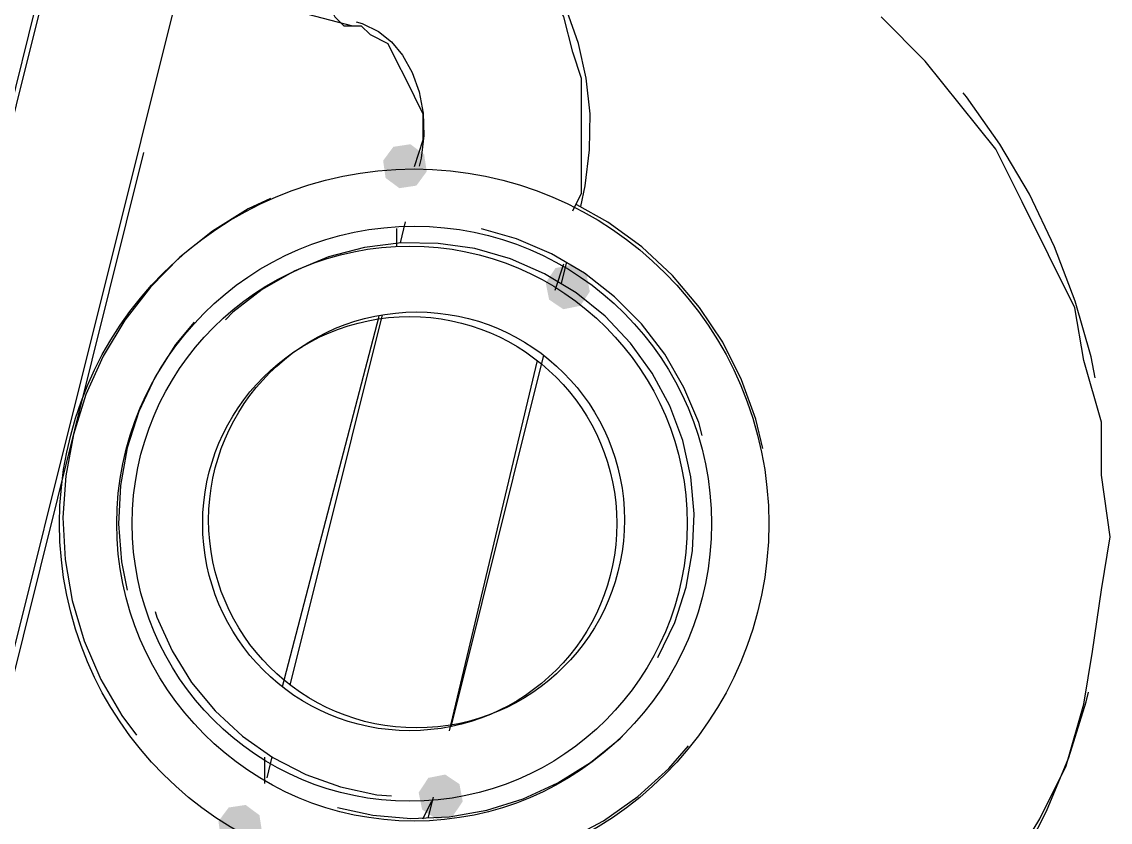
# Model space of a CAD drawing. Extents: x 3 to 592, y 5 to 207.
# Drawn here: x 99.923 to 104.281, y 68.849 to 72.053 of the extents above; entities that cross this region are included whole.
import ezdxf

# ---------------------------------------------------------------- set-up
doc = ezdxf.new("R2010")
doc.units = 0
doc.layers.get('0').update_dxf_attribs({"linetype": 'CONTINUOUS'})

msp = doc.modelspace()

# ---------------------------------------------------------------- hatches: boundary and pattern name
h = msp.add_hatch(color=7)
h.dxf.hatch_style = 2
h.paths.add_polyline_path([(101.369923, 71.497418), (101.410968, 71.552645), (101.479014, 71.562872), (101.534241, 71.521827), (101.544468, 71.453782), (101.50307, 71.397144), (101.435025, 71.386916), (101.379798, 71.427962)])
h = msp.add_hatch(color=7)
h.dxf.hatch_style = 2
h.paths.add_polyline_path([(101.369923, 71.497418), (101.410968, 71.552645), (101.479014, 71.562872), (101.534241, 71.521827), (101.544468, 71.453782), (101.50307, 71.397144), (101.435025, 71.386916), (101.379798, 71.427962)])
h = msp.add_hatch(color=7)
h.dxf.hatch_style = 2
h.paths.add_polyline_path([(101.369923, 71.497418), (101.410968, 71.552645), (101.479014, 71.562872), (101.534241, 71.521827), (101.544468, 71.453782), (101.50307, 71.397144), (101.435025, 71.386916), (101.379798, 71.427962)])
h = msp.add_hatch(color=7)
h.dxf.hatch_style = 2
h.paths.add_polyline_path([(101.369923, 71.497418), (101.410968, 71.552645), (101.479014, 71.562872), (101.534241, 71.521827), (101.544468, 71.453782), (101.50307, 71.397144), (101.435025, 71.386916), (101.379798, 71.427962)])
h = msp.add_hatch(color=7)
h.dxf.hatch_style = 2
h.paths.add_polyline_path([(101.369923, 71.497418), (101.410968, 71.552645), (101.479014, 71.562872), (101.534241, 71.521827), (101.544468, 71.453782), (101.50307, 71.397144), (101.435025, 71.386916), (101.379798, 71.427962)])
h = msp.add_hatch(color=7)
h.dxf.hatch_style = 2
h.paths.add_polyline_path([(101.369923, 71.497418), (101.410968, 71.552645), (101.479014, 71.562872), (101.534241, 71.521827), (101.544468, 71.453782), (101.50307, 71.397144), (101.435025, 71.386916), (101.379798, 71.427962)])
h = msp.add_hatch(color=7)
h.dxf.hatch_style = 2
h.paths.add_polyline_path([(101.369923, 71.497418), (101.410968, 71.552645), (101.479014, 71.562872), (101.534241, 71.521827), (101.544468, 71.453782), (101.50307, 71.397144), (101.435025, 71.386916), (101.379798, 71.427962)])
h = msp.add_hatch(color=7)
h.dxf.hatch_style = 2
h.paths.add_polyline_path([(101.369923, 71.497418), (101.410968, 71.552645), (101.479014, 71.562872), (101.534241, 71.521827), (101.544468, 71.453782), (101.50307, 71.397144), (101.435025, 71.386916), (101.379798, 71.427962)])
h = msp.add_hatch(color=7)
h.dxf.hatch_style = 2
h.paths.add_polyline_path([(102.197446, 70.972888), (102.159074, 70.915771), (102.091592, 70.902319), (102.034476, 70.940691), (102.021023, 71.008173), (102.059748, 71.067054), (102.12723, 71.080506), (102.184347, 71.042134)])
h = msp.add_hatch(color=7)
h.dxf.hatch_style = 2
h.paths.add_polyline_path([(102.197446, 70.972888), (102.159074, 70.915771), (102.091592, 70.902319), (102.034476, 70.940691), (102.021023, 71.008173), (102.059748, 71.067054), (102.12723, 71.080506), (102.184347, 71.042134)])
h = msp.add_hatch(color=7)
h.dxf.hatch_style = 2
h.paths.add_polyline_path([(102.197446, 70.972888), (102.159074, 70.915771), (102.091592, 70.902319), (102.034476, 70.940691), (102.021023, 71.008173), (102.059748, 71.067054), (102.12723, 71.080506), (102.184347, 71.042134)])
h = msp.add_hatch(color=7)
h.dxf.hatch_style = 2
h.paths.add_polyline_path([(102.197446, 70.972888), (102.159074, 70.915771), (102.091592, 70.902319), (102.034476, 70.940691), (102.021023, 71.008173), (102.059748, 71.067054), (102.12723, 71.080506), (102.184347, 71.042134)])
h = msp.add_hatch(color=7)
h.dxf.hatch_style = 2
h.paths.add_polyline_path([(102.197446, 70.972888), (102.159074, 70.915771), (102.091592, 70.902319), (102.034476, 70.940691), (102.021023, 71.008173), (102.059748, 71.067054), (102.12723, 71.080506), (102.184347, 71.042134)])
h = msp.add_hatch(color=7)
h.dxf.hatch_style = 2
h.paths.add_polyline_path([(102.197446, 70.972888), (102.159074, 70.915771), (102.091592, 70.902319), (102.034476, 70.940691), (102.021023, 71.008173), (102.059748, 71.067054), (102.12723, 71.080506), (102.184347, 71.042134)])
h = msp.add_hatch(color=7)
h.dxf.hatch_style = 2
h.paths.add_polyline_path([(102.197446, 70.972888), (102.159074, 70.915771), (102.091592, 70.902319), (102.034476, 70.940691), (102.021023, 71.008173), (102.059748, 71.067054), (102.12723, 71.080506), (102.184347, 71.042134)])
h = msp.add_hatch(color=7)
h.dxf.hatch_style = 2
h.paths.add_polyline_path([(102.197446, 70.972888), (102.159074, 70.915771), (102.091592, 70.902319), (102.034476, 70.940691), (102.021023, 71.008173), (102.059748, 71.067054), (102.12723, 71.080506), (102.184347, 71.042134)])
h = msp.add_hatch(color=7)
h.dxf.hatch_style = 2
h.paths.add_polyline_path([(101.688599, 68.932139), (101.650227, 68.875023), (101.582746, 68.86157), (101.525629, 68.899942), (101.512177, 68.967424), (101.550901, 69.026305), (101.618383, 69.039757), (101.6755, 69.001385)])
h = msp.add_hatch(color=7)
h.dxf.hatch_style = 2
h.paths.add_polyline_path([(101.688599, 68.932139), (101.650227, 68.875023), (101.582746, 68.86157), (101.525629, 68.899942), (101.512177, 68.967424), (101.550901, 69.026305), (101.618383, 69.039757), (101.6755, 69.001385)])
h = msp.add_hatch(color=7)
h.dxf.hatch_style = 2
h.paths.add_polyline_path([(101.688599, 68.932139), (101.650227, 68.875023), (101.582746, 68.86157), (101.525629, 68.899942), (101.512177, 68.967424), (101.550901, 69.026305), (101.618383, 69.039757), (101.6755, 69.001385)])
h = msp.add_hatch(color=7)
h.dxf.hatch_style = 2
h.paths.add_polyline_path([(101.688599, 68.932139), (101.650227, 68.875023), (101.582746, 68.86157), (101.525629, 68.899942), (101.512177, 68.967424), (101.550901, 69.026305), (101.618383, 69.039757), (101.6755, 69.001385)])
h = msp.add_hatch(color=7)
h.dxf.hatch_style = 2
h.paths.add_polyline_path([(101.688599, 68.932139), (101.650227, 68.875023), (101.582746, 68.86157), (101.525629, 68.899942), (101.512177, 68.967424), (101.550901, 69.026305), (101.618383, 69.039757), (101.6755, 69.001385)])
h = msp.add_hatch(color=7)
h.dxf.hatch_style = 2
h.paths.add_polyline_path([(101.688599, 68.932139), (101.650227, 68.875023), (101.582746, 68.86157), (101.525629, 68.899942), (101.512177, 68.967424), (101.550901, 69.026305), (101.618383, 69.039757), (101.6755, 69.001385)])
h = msp.add_hatch(color=7)
h.dxf.hatch_style = 2
h.paths.add_polyline_path([(101.688599, 68.932139), (101.650227, 68.875023), (101.582746, 68.86157), (101.525629, 68.899942), (101.512177, 68.967424), (101.550901, 69.026305), (101.618383, 69.039757), (101.6755, 69.001385)])
h = msp.add_hatch(color=7)
h.dxf.hatch_style = 2
h.paths.add_polyline_path([(101.688599, 68.932139), (101.650227, 68.875023), (101.582746, 68.86157), (101.525629, 68.899942), (101.512177, 68.967424), (101.550901, 69.026305), (101.618383, 69.039757), (101.6755, 69.001385)])
h = msp.add_hatch(color=7)
h.dxf.hatch_style = 2
h.paths.add_polyline_path([(100.710476, 68.852431), (100.751521, 68.907659), (100.819566, 68.917886), (100.874793, 68.87684), (100.88502, 68.808795), (100.843622, 68.752157), (100.775577, 68.74193), (100.72035, 68.782975)])
h = msp.add_hatch(color=7)
h.dxf.hatch_style = 2
h.paths.add_polyline_path([(100.710476, 68.852431), (100.751521, 68.907659), (100.819566, 68.917886), (100.874793, 68.87684), (100.88502, 68.808795), (100.843622, 68.752157), (100.775577, 68.74193), (100.72035, 68.782975)])
h = msp.add_hatch(color=7)
h.dxf.hatch_style = 2
h.paths.add_polyline_path([(100.710476, 68.852431), (100.751521, 68.907659), (100.819566, 68.917886), (100.874793, 68.87684), (100.88502, 68.808795), (100.843622, 68.752157), (100.775577, 68.74193), (100.72035, 68.782975)])
h = msp.add_hatch(color=7)
h.dxf.hatch_style = 2
h.paths.add_polyline_path([(100.710476, 68.852431), (100.751521, 68.907659), (100.819566, 68.917886), (100.874793, 68.87684), (100.88502, 68.808795), (100.843622, 68.752157), (100.775577, 68.74193), (100.72035, 68.782975)])
h = msp.add_hatch(color=7)
h.dxf.hatch_style = 2
h.paths.add_polyline_path([(100.710476, 68.852431), (100.751521, 68.907659), (100.819566, 68.917886), (100.874793, 68.87684), (100.88502, 68.808795), (100.843622, 68.752157), (100.775577, 68.74193), (100.72035, 68.782975)])
h = msp.add_hatch(color=7)
h.dxf.hatch_style = 2
h.paths.add_polyline_path([(100.710476, 68.852431), (100.751521, 68.907659), (100.819566, 68.917886), (100.874793, 68.87684), (100.88502, 68.808795), (100.843622, 68.752157), (100.775577, 68.74193), (100.72035, 68.782975)])
h = msp.add_hatch(color=7)
h.dxf.hatch_style = 2
h.paths.add_polyline_path([(100.710476, 68.852431), (100.751521, 68.907659), (100.819566, 68.917886), (100.874793, 68.87684), (100.88502, 68.808795), (100.843622, 68.752157), (100.775577, 68.74193), (100.72035, 68.782975)])
h = msp.add_hatch(color=7)
h.dxf.hatch_style = 2
h.paths.add_polyline_path([(100.710476, 68.852431), (100.751521, 68.907659), (100.819566, 68.917886), (100.874793, 68.87684), (100.88502, 68.808795), (100.843622, 68.752157), (100.775577, 68.74193), (100.72035, 68.782975)])

# ---------------------------------------------------------------- linework, layer by layer
at = {"color": 7}
for points in [[(99.218327, 68.983401), (100.679532, 74.844451)], [(99.218327, 68.983401), (100.679532, 74.844451)], [(99.218327, 68.983401), (100.679532, 74.844451)], [(99.218327, 68.983401), (100.679532, 74.844451)], [(99.218327, 68.983401), (100.679532, 74.844451)], [(99.218327, 68.983401), (100.679532, 74.844451)], [(99.218327, 68.983401), (100.679532, 74.844451)], [(99.218327, 68.983401), (100.679532, 74.844451)], [(99.201111, 68.968056), (100.6475, 74.824167)], [(99.624444, 68.474167), (101.176667, 74.683056)], [(102.161164, 71.313675), (102.179155, 71.396931), (102.196794, 71.540511), (102.198205, 71.684444), (102.183389, 71.826967), (102.152344, 71.965961), (102.105425, 72.098958), (102.043336, 72.223489), (101.967136, 72.337789), (101.877883, 72.440094), (101.777341, 72.528642), (101.667628, 72.601667), (101.5498, 72.658817), (101.423153, 72.700092)], [(102.161164, 71.313675), (102.179155, 71.396931), (102.196794, 71.540511), (102.198205, 71.684444), (102.183389, 71.826967), (102.152344, 71.965961), (102.105425, 72.098958), (102.043336, 72.223489), (101.967136, 72.337789), (101.877883, 72.440094), (101.777341, 72.528642), (101.667628, 72.601667), (101.5498, 72.658817), (101.423153, 72.700092)], [(102.161164, 71.313675), (102.179155, 71.396931), (102.196794, 71.540511), (102.198205, 71.684444), (102.183389, 71.826967), (102.152344, 71.965961), (102.105425, 72.098958), (102.043336, 72.223489), (101.967136, 72.337789), (101.877883, 72.440094), (101.777341, 72.528642), (101.667628, 72.601667), (101.5498, 72.658817), (101.423153, 72.700092)], [(102.161164, 71.313675), (102.179155, 71.396931), (102.196794, 71.540511), (102.198205, 71.684444), (102.183389, 71.826967), (102.152344, 71.965961), (102.105425, 72.098958), (102.043336, 72.223489), (101.967136, 72.337789), (101.877883, 72.440094), (101.777341, 72.528642), (101.667628, 72.601667), (101.5498, 72.658817), (101.423153, 72.700092)], [(102.161164, 71.313675), (102.179155, 71.396931), (102.196794, 71.540511), (102.198205, 71.684444), (102.183389, 71.826967), (102.152344, 71.965961), (102.105425, 72.098958), (102.043336, 72.223489), (101.967136, 72.337789), (101.877883, 72.440094), (101.777341, 72.528642), (101.667628, 72.601667), (101.5498, 72.658817), (101.423153, 72.700092)], [(102.161164, 71.313675), (102.179155, 71.396931), (102.196794, 71.540511), (102.198205, 71.684444), (102.183389, 71.826967), (102.152344, 71.965961), (102.105425, 72.098958), (102.043336, 72.223489), (101.967136, 72.337789), (101.877883, 72.440094), (101.777341, 72.528642), (101.667628, 72.601667), (101.5498, 72.658817), (101.423153, 72.700092)], [(102.161164, 71.313675), (102.179155, 71.396931), (102.196794, 71.540511), (102.198205, 71.684444), (102.183389, 71.826967), (102.152344, 71.965961), (102.105425, 72.098958), (102.043336, 72.223489), (101.967136, 72.337789), (101.877883, 72.440094), (101.777341, 72.528642), (101.667628, 72.601667), (101.5498, 72.658817), (101.423153, 72.700092)], [(102.161164, 71.313675), (102.179155, 71.396931), (102.196794, 71.540511), (102.198205, 71.684444), (102.183389, 71.826967), (102.152344, 71.965961), (102.105425, 72.098958), (102.043336, 72.223489), (101.967136, 72.337789), (101.877883, 72.440094), (101.777341, 72.528642), (101.667628, 72.601667), (101.5498, 72.658817), (101.423153, 72.700092)], [(101.388333, 72.672222), (101.317778, 72.672222), (101.2825, 72.636944), (101.247222, 72.566389), (101.211944, 72.531111), (101.176667, 72.425278), (101.141389, 72.354722), (101.141389, 72.284167), (101.141389, 72.213611), (101.141389, 72.143056), (101.176667, 72.0725), (101.211944, 72.037222), (101.247222, 72.037222)], [(102.129167, 71.296389), (102.164444, 71.366944), (102.164444, 71.508056), (102.164444, 71.684444), (102.164444, 71.825556), (102.129167, 71.931389), (102.093889, 72.0725), (102.023333, 72.213611), (101.952778, 72.319444), (101.846944, 72.425278), (101.776389, 72.495833), (101.635278, 72.601667), (101.529444, 72.636944), (101.388333, 72.672222)], [(100.576944, 72.213611), (101.247222, 72.037222)], [(101.262039, 72.053132), (101.286381, 72.046077), (101.351292, 72.013974), (101.402797, 71.972346), (101.446894, 71.919782), (101.486406, 71.850638), (101.514275, 71.772321), (101.529797, 71.686949), (101.532267, 71.598049), (101.521683, 71.507738), (101.514275, 71.47493)], [(101.262039, 72.053132), (101.286381, 72.046077), (101.351292, 72.013974), (101.402797, 71.972346), (101.446894, 71.919782), (101.486406, 71.850638), (101.514275, 71.772321), (101.529797, 71.686949), (101.532267, 71.598049), (101.521683, 71.507738), (101.514275, 71.47493)], [(101.262039, 72.053132), (101.286381, 72.046077), (101.351292, 72.013974), (101.402797, 71.972346), (101.446894, 71.919782), (101.486406, 71.850638), (101.514275, 71.772321), (101.529797, 71.686949), (101.532267, 71.598049), (101.521683, 71.507738), (101.514275, 71.47493)], [(101.262039, 72.053132), (101.286381, 72.046077), (101.351292, 72.013974), (101.402797, 71.972346), (101.446894, 71.919782), (101.486406, 71.850638), (101.514275, 71.772321), (101.529797, 71.686949), (101.532267, 71.598049), (101.521683, 71.507738), (101.514275, 71.47493)], [(101.262039, 72.053132), (101.286381, 72.046077), (101.351292, 72.013974), (101.402797, 71.972346), (101.446894, 71.919782), (101.486406, 71.850638), (101.514275, 71.772321), (101.529797, 71.686949), (101.532267, 71.598049), (101.521683, 71.507738), (101.514275, 71.47493)], [(101.262039, 72.053132), (101.286381, 72.046077), (101.351292, 72.013974), (101.402797, 71.972346), (101.446894, 71.919782), (101.486406, 71.850638), (101.514275, 71.772321), (101.529797, 71.686949), (101.532267, 71.598049), (101.521683, 71.507738), (101.514275, 71.47493)], [(101.262039, 72.053132), (101.286381, 72.046077), (101.351292, 72.013974), (101.402797, 71.972346), (101.446894, 71.919782), (101.486406, 71.850638), (101.514275, 71.772321), (101.529797, 71.686949), (101.532267, 71.598049), (101.521683, 71.507738), (101.514275, 71.47493)], [(101.262039, 72.053132), (101.286381, 72.046077), (101.351292, 72.013974), (101.402797, 71.972346), (101.446894, 71.919782), (101.486406, 71.850638), (101.514275, 71.772321), (101.529797, 71.686949), (101.532267, 71.598049), (101.521683, 71.507738), (101.514275, 71.47493)], [(103.893056, 68.685833), (103.998889, 68.862222), (104.104722, 69.073889), (104.175278, 69.320833), (104.210556, 69.5325), (104.245833, 69.779444), (104.281111, 69.991111), (104.245833, 70.238056), (104.245833, 70.449722), (104.175278, 70.696667), (104.14, 70.908333), (104.034167, 71.12), (103.928333, 71.331667), (103.8225, 71.543333), (103.681389, 71.719722), (103.540278, 71.896111), (103.363889, 72.0725)], [(101.247222, 72.037222), (101.2825, 72.037222), (101.317778, 72.001944), (101.388333, 71.966667), (101.423611, 71.896111), (101.458889, 71.825556), (101.494167, 71.755), (101.529444, 71.684444), (101.529444, 71.578611), (101.494167, 71.472778)], [(104.22132, 70.627471), (104.204664, 70.71166), (104.140459, 70.934968), (104.057909, 71.152632), (103.957367, 71.362535), (103.839539, 71.562913), (103.705484, 71.75306), (103.69186, 71.769286)], [(104.22132, 70.627471), (104.204664, 70.71166), (104.140459, 70.934968), (104.057909, 71.152632), (103.957367, 71.362535), (103.839539, 71.562913), (103.705484, 71.75306), (103.69186, 71.769286)], [(104.22132, 70.627471), (104.204664, 70.71166), (104.140459, 70.934968), (104.057909, 71.152632), (103.957367, 71.362535), (103.839539, 71.562913), (103.705484, 71.75306), (103.69186, 71.769286)], [(104.22132, 70.627471), (104.204664, 70.71166), (104.140459, 70.934968), (104.057909, 71.152632), (103.957367, 71.362535), (103.839539, 71.562913), (103.705484, 71.75306), (103.69186, 71.769286)], [(104.22132, 70.627471), (104.204664, 70.71166), (104.140459, 70.934968), (104.057909, 71.152632), (103.957367, 71.362535), (103.839539, 71.562913), (103.705484, 71.75306), (103.69186, 71.769286)], [(104.22132, 70.627471), (104.204664, 70.71166), (104.140459, 70.934968), (104.057909, 71.152632), (103.957367, 71.362535), (103.839539, 71.562913), (103.705484, 71.75306), (103.69186, 71.769286)], [(104.22132, 70.627471), (104.204664, 70.71166), (104.140459, 70.934968), (104.057909, 71.152632), (103.957367, 71.362535), (103.839539, 71.562913), (103.705484, 71.75306), (103.69186, 71.769286)], [(104.22132, 70.627471), (104.204664, 70.71166), (104.140459, 70.934968), (104.057909, 71.152632), (103.957367, 71.362535), (103.839539, 71.562913), (103.705484, 71.75306), (103.69186, 71.769286)], [(99.651891, 68.483304), (100.411437, 71.529768)], [(99.651891, 68.483304), (100.411437, 71.529768)], [(99.651891, 68.483304), (100.411437, 71.529768)], [(99.651891, 68.483304), (100.411437, 71.529768)], [(99.651891, 68.483304), (100.411437, 71.529768)], [(99.651891, 68.483304), (100.411437, 71.529768)], [(99.651891, 68.483304), (100.411437, 71.529768)], [(99.651891, 68.483304), (100.411437, 71.529768)], [(100.91859, 71.345503), (100.829604, 71.303797), (100.687082, 71.21525), (100.555848, 71.110475), (100.438373, 70.990883), (100.335362, 70.858239), (100.248932, 70.714306), (100.18014, 70.5612), (100.130046, 70.401039)], [(100.91859, 71.345503), (100.829604, 71.303797), (100.687082, 71.21525), (100.555848, 71.110475), (100.438373, 70.990883), (100.335362, 70.858239), (100.248932, 70.714306), (100.18014, 70.5612), (100.130046, 70.401039)], [(100.91859, 71.345503), (100.829604, 71.303797), (100.687082, 71.21525), (100.555848, 71.110475), (100.438373, 70.990883), (100.335362, 70.858239), (100.248932, 70.714306), (100.18014, 70.5612), (100.130046, 70.401039)], [(100.91859, 71.345503), (100.829604, 71.303797), (100.687082, 71.21525), (100.555848, 71.110475), (100.438373, 70.990883), (100.335362, 70.858239), (100.248932, 70.714306), (100.18014, 70.5612), (100.130046, 70.401039)], [(100.91859, 71.345503), (100.829604, 71.303797), (100.687082, 71.21525), (100.555848, 71.110475), (100.438373, 70.990883), (100.335362, 70.858239), (100.248932, 70.714306), (100.18014, 70.5612), (100.130046, 70.401039)], [(100.91859, 71.345503), (100.829604, 71.303797), (100.687082, 71.21525), (100.555848, 71.110475), (100.438373, 70.990883), (100.335362, 70.858239), (100.248932, 70.714306), (100.18014, 70.5612), (100.130046, 70.401039)], [(100.91859, 71.345503), (100.829604, 71.303797), (100.687082, 71.21525), (100.555848, 71.110475), (100.438373, 70.990883), (100.335362, 70.858239), (100.248932, 70.714306), (100.18014, 70.5612), (100.130046, 70.401039)], [(100.91859, 71.345503), (100.829604, 71.303797), (100.687082, 71.21525), (100.555848, 71.110475), (100.438373, 70.990883), (100.335362, 70.858239), (100.248932, 70.714306), (100.18014, 70.5612), (100.130046, 70.401039)], [(102.889972, 70.34499), (102.862662, 70.462069), (102.805159, 70.620114), (102.729665, 70.770044), (102.636884, 70.909744), (102.528229, 71.037803), (102.405109, 71.15175), (102.269643, 71.250881), (102.14529, 71.320398)], [(102.889972, 70.34499), (102.862662, 70.462069), (102.805159, 70.620114), (102.729665, 70.770044), (102.636884, 70.909744), (102.528229, 71.037803), (102.405109, 71.15175), (102.269643, 71.250881), (102.14529, 71.320398)], [(102.889972, 70.34499), (102.862662, 70.462069), (102.805159, 70.620114), (102.729665, 70.770044), (102.636884, 70.909744), (102.528229, 71.037803), (102.405109, 71.15175), (102.269643, 71.250881), (102.14529, 71.320398)], [(102.889972, 70.34499), (102.862662, 70.462069), (102.805159, 70.620114), (102.729665, 70.770044), (102.636884, 70.909744), (102.528229, 71.037803), (102.405109, 71.15175), (102.269643, 71.250881), (102.14529, 71.320398)], [(102.889972, 70.34499), (102.862662, 70.462069), (102.805159, 70.620114), (102.729665, 70.770044), (102.636884, 70.909744), (102.528229, 71.037803), (102.405109, 71.15175), (102.269643, 71.250881), (102.14529, 71.320398)], [(102.889972, 70.34499), (102.862662, 70.462069), (102.805159, 70.620114), (102.729665, 70.770044), (102.636884, 70.909744), (102.528229, 71.037803), (102.405109, 71.15175), (102.269643, 71.250881), (102.14529, 71.320398)], [(102.889972, 70.34499), (102.862662, 70.462069), (102.805159, 70.620114), (102.729665, 70.770044), (102.636884, 70.909744), (102.528229, 71.037803), (102.405109, 71.15175), (102.269643, 71.250881), (102.14529, 71.320398)], [(102.889972, 70.34499), (102.862662, 70.462069), (102.805159, 70.620114), (102.729665, 70.770044), (102.636884, 70.909744), (102.528229, 71.037803), (102.405109, 71.15175), (102.269643, 71.250881), (102.14529, 71.320398)], [(101.423611, 71.225833), (101.423611, 71.155278)], [(101.458677, 71.251868), (101.437511, 71.167554)], [(101.458677, 71.251868), (101.437511, 71.167554)], [(101.458677, 71.251868), (101.437511, 71.167554)], [(101.458677, 71.251868), (101.437511, 71.167554)], [(101.458677, 71.251868), (101.437511, 71.167554)], [(101.458677, 71.251868), (101.437511, 71.167554)], [(101.458677, 71.251868), (101.437511, 71.167554)], [(101.458677, 71.251868), (101.437511, 71.167554)], [(102.647795, 70.396626), (102.633427, 70.448523), (102.574513, 70.589634), (102.497608, 70.721926), (102.404827, 70.843634), (102.296877, 70.952289), (102.176227, 71.046128), (102.044288, 71.124092), (101.90353, 71.184064), (101.764183, 71.22383)], [(102.647795, 70.396626), (102.633427, 70.448523), (102.574513, 70.589634), (102.497608, 70.721926), (102.404827, 70.843634), (102.296877, 70.952289), (102.176227, 71.046128), (102.044288, 71.124092), (101.90353, 71.184064), (101.764183, 71.22383)], [(102.647795, 70.396626), (102.633427, 70.448523), (102.574513, 70.589634), (102.497608, 70.721926), (102.404827, 70.843634), (102.296877, 70.952289), (102.176227, 71.046128), (102.044288, 71.124092), (101.90353, 71.184064), (101.764183, 71.22383)], [(102.647795, 70.396626), (102.633427, 70.448523), (102.574513, 70.589634), (102.497608, 70.721926), (102.404827, 70.843634), (102.296877, 70.952289), (102.176227, 71.046128), (102.044288, 71.124092), (101.90353, 71.184064), (101.764183, 71.22383)], [(102.647795, 70.396626), (102.633427, 70.448523), (102.574513, 70.589634), (102.497608, 70.721926), (102.404827, 70.843634), (102.296877, 70.952289), (102.176227, 71.046128), (102.044288, 71.124092), (101.90353, 71.184064), (101.764183, 71.22383)], [(102.647795, 70.396626), (102.633427, 70.448523), (102.574513, 70.589634), (102.497608, 70.721926), (102.404827, 70.843634), (102.296877, 70.952289), (102.176227, 71.046128), (102.044288, 71.124092), (101.90353, 71.184064), (101.764183, 71.22383)], [(102.647795, 70.396626), (102.633427, 70.448523), (102.574513, 70.589634), (102.497608, 70.721926), (102.404827, 70.843634), (102.296877, 70.952289), (102.176227, 71.046128), (102.044288, 71.124092), (101.90353, 71.184064), (101.764183, 71.22383)], [(102.647795, 70.396626), (102.633427, 70.448523), (102.574513, 70.589634), (102.497608, 70.721926), (102.404827, 70.843634), (102.296877, 70.952289), (102.176227, 71.046128), (102.044288, 71.124092), (101.90353, 71.184064), (101.764183, 71.22383)], [(102.582733, 69.789534), (102.608839, 69.935584), (102.615541, 70.083751), (102.602136, 70.231917), (102.569327, 70.376556), (102.517469, 70.515551), (102.447266, 70.646431), (102.360483, 70.766728), (102.25853, 70.874678), (102.142819, 70.967812), (102.016172, 71.044717), (101.88, 71.103984), (101.737125, 71.144906), (101.590369, 71.166073), (101.44185, 71.167837), (101.294741, 71.149492), (101.151161, 71.111745), (101.01393, 71.055301), (100.885519, 70.980864), (100.768044, 70.890201), (100.738491, 70.860248)], [(102.582733, 69.789534), (102.608839, 69.935584), (102.615541, 70.083751), (102.602136, 70.231917), (102.569327, 70.376556), (102.517469, 70.515551), (102.447266, 70.646431), (102.360483, 70.766728), (102.25853, 70.874678), (102.142819, 70.967812), (102.016172, 71.044717), (101.88, 71.103984), (101.737125, 71.144906), (101.590369, 71.166073), (101.44185, 71.167837), (101.294741, 71.149492), (101.151161, 71.111745), (101.01393, 71.055301), (100.885519, 70.980864), (100.768044, 70.890201), (100.738491, 70.860248)], [(102.582733, 69.789534), (102.608839, 69.935584), (102.615541, 70.083751), (102.602136, 70.231917), (102.569327, 70.376556), (102.517469, 70.515551), (102.447266, 70.646431), (102.360483, 70.766728), (102.25853, 70.874678), (102.142819, 70.967812), (102.016172, 71.044717), (101.88, 71.103984), (101.737125, 71.144906), (101.590369, 71.166073), (101.44185, 71.167837), (101.294741, 71.149492), (101.151161, 71.111745), (101.01393, 71.055301), (100.885519, 70.980864), (100.768044, 70.890201), (100.738491, 70.860248)], [(102.582733, 69.789534), (102.608839, 69.935584), (102.615541, 70.083751), (102.602136, 70.231917), (102.569327, 70.376556), (102.517469, 70.515551), (102.447266, 70.646431), (102.360483, 70.766728), (102.25853, 70.874678), (102.142819, 70.967812), (102.016172, 71.044717), (101.88, 71.103984), (101.737125, 71.144906), (101.590369, 71.166073), (101.44185, 71.167837), (101.294741, 71.149492), (101.151161, 71.111745), (101.01393, 71.055301), (100.885519, 70.980864), (100.768044, 70.890201), (100.738491, 70.860248)], [(102.582733, 69.789534), (102.608839, 69.935584), (102.615541, 70.083751), (102.602136, 70.231917), (102.569327, 70.376556), (102.517469, 70.515551), (102.447266, 70.646431), (102.360483, 70.766728), (102.25853, 70.874678), (102.142819, 70.967812), (102.016172, 71.044717), (101.88, 71.103984), (101.737125, 71.144906), (101.590369, 71.166073), (101.44185, 71.167837), (101.294741, 71.149492), (101.151161, 71.111745), (101.01393, 71.055301), (100.885519, 70.980864), (100.768044, 70.890201), (100.738491, 70.860248)], [(102.582733, 69.789534), (102.608839, 69.935584), (102.615541, 70.083751), (102.602136, 70.231917), (102.569327, 70.376556), (102.517469, 70.515551), (102.447266, 70.646431), (102.360483, 70.766728), (102.25853, 70.874678), (102.142819, 70.967812), (102.016172, 71.044717), (101.88, 71.103984), (101.737125, 71.144906), (101.590369, 71.166073), (101.44185, 71.167837), (101.294741, 71.149492), (101.151161, 71.111745), (101.01393, 71.055301), (100.885519, 70.980864), (100.768044, 70.890201), (100.738491, 70.860248)], [(102.582733, 69.789534), (102.608839, 69.935584), (102.615541, 70.083751), (102.602136, 70.231917), (102.569327, 70.376556), (102.517469, 70.515551), (102.447266, 70.646431), (102.360483, 70.766728), (102.25853, 70.874678), (102.142819, 70.967812), (102.016172, 71.044717), (101.88, 71.103984), (101.737125, 71.144906), (101.590369, 71.166073), (101.44185, 71.167837), (101.294741, 71.149492), (101.151161, 71.111745), (101.01393, 71.055301), (100.885519, 70.980864), (100.768044, 70.890201), (100.738491, 70.860248)], [(102.582733, 69.789534), (102.608839, 69.935584), (102.615541, 70.083751), (102.602136, 70.231917), (102.569327, 70.376556), (102.517469, 70.515551), (102.447266, 70.646431), (102.360483, 70.766728), (102.25853, 70.874678), (102.142819, 70.967812), (102.016172, 71.044717), (101.88, 71.103984), (101.737125, 71.144906), (101.590369, 71.166073), (101.44185, 71.167837), (101.294741, 71.149492), (101.151161, 71.111745), (101.01393, 71.055301), (100.885519, 70.980864), (100.768044, 70.890201), (100.738491, 70.860248)], [(102.058611, 70.978889), (102.093889, 71.084722)], [(102.08447, 71.006123), (102.105636, 71.090437)], [(102.08447, 71.006123), (102.105636, 71.090437)], [(102.08447, 71.006123), (102.105636, 71.090437)], [(102.08447, 71.006123), (102.105636, 71.090437)], [(102.08447, 71.006123), (102.105636, 71.090437)], [(102.08447, 71.006123), (102.105636, 71.090437)], [(102.08447, 71.006123), (102.105636, 71.090437)], [(102.08447, 71.006123), (102.105636, 71.090437)], [(101.353056, 70.873056), (100.965, 69.391389)], [(101.365967, 70.880041), (100.996256, 69.398021)], [(101.365967, 70.880041), (100.996256, 69.398021)], [(101.365967, 70.880041), (100.996256, 69.398021)], [(101.365967, 70.880041), (100.996256, 69.398021)], [(101.365967, 70.880041), (100.996256, 69.398021)], [(101.365967, 70.880041), (100.996256, 69.398021)], [(101.365967, 70.880041), (100.996256, 69.398021)], [(101.365967, 70.880041), (100.996256, 69.398021)], [(100.61273, 70.850107), (100.538633, 70.761084), (100.456788, 70.631967), (100.39223, 70.492973), (100.345663, 70.347276)], [(100.61273, 70.850107), (100.538633, 70.761084), (100.456788, 70.631967), (100.39223, 70.492973), (100.345663, 70.347276)], [(100.61273, 70.850107), (100.538633, 70.761084), (100.456788, 70.631967), (100.39223, 70.492973), (100.345663, 70.347276)], [(100.61273, 70.850107), (100.538633, 70.761084), (100.456788, 70.631967), (100.39223, 70.492973), (100.345663, 70.347276)], [(100.61273, 70.850107), (100.538633, 70.761084), (100.456788, 70.631967), (100.39223, 70.492973), (100.345663, 70.347276)], [(100.61273, 70.850107), (100.538633, 70.761084), (100.456788, 70.631967), (100.39223, 70.492973), (100.345663, 70.347276)], [(100.61273, 70.850107), (100.538633, 70.761084), (100.456788, 70.631967), (100.39223, 70.492973), (100.345663, 70.347276)], [(100.61273, 70.850107), (100.538633, 70.761084), (100.456788, 70.631967), (100.39223, 70.492973), (100.345663, 70.347276)], [(101.635278, 69.215), (101.988056, 70.696667)], [(101.643286, 69.23659), (102.012997, 70.718609)], [(101.643286, 69.23659), (102.012997, 70.718609)], [(101.643286, 69.23659), (102.012997, 70.718609)], [(101.643286, 69.23659), (102.012997, 70.718609)], [(101.643286, 69.23659), (102.012997, 70.718609)], [(101.643286, 69.23659), (102.012997, 70.718609)], [(101.643286, 69.23659), (102.012997, 70.718609)], [(101.643286, 69.23659), (102.012997, 70.718609)], [(100.130046, 70.401039), (100.099001, 70.235939), (100.088065, 70.068722), (100.096884, 69.9008), (100.125107, 69.7357), (100.173084, 69.574833), (100.239759, 69.420669), (100.324073, 69.275325), (100.382851, 69.197229)], [(100.130046, 70.401039), (100.099001, 70.235939), (100.088065, 70.068722), (100.096884, 69.9008), (100.125107, 69.7357), (100.173084, 69.574833), (100.239759, 69.420669), (100.324073, 69.275325), (100.382851, 69.197229)], [(100.130046, 70.401039), (100.099001, 70.235939), (100.088065, 70.068722), (100.096884, 69.9008), (100.125107, 69.7357), (100.173084, 69.574833), (100.239759, 69.420669), (100.324073, 69.275325), (100.382851, 69.197229)], [(100.130046, 70.401039), (100.099001, 70.235939), (100.088065, 70.068722), (100.096884, 69.9008), (100.125107, 69.7357), (100.173084, 69.574833), (100.239759, 69.420669), (100.324073, 69.275325), (100.382851, 69.197229)], [(100.130046, 70.401039), (100.099001, 70.235939), (100.088065, 70.068722), (100.096884, 69.9008), (100.125107, 69.7357), (100.173084, 69.574833), (100.239759, 69.420669), (100.324073, 69.275325), (100.382851, 69.197229)], [(100.130046, 70.401039), (100.099001, 70.235939), (100.088065, 70.068722), (100.096884, 69.9008), (100.125107, 69.7357), (100.173084, 69.574833), (100.239759, 69.420669), (100.324073, 69.275325), (100.382851, 69.197229)], [(100.130046, 70.401039), (100.099001, 70.235939), (100.088065, 70.068722), (100.096884, 69.9008), (100.125107, 69.7357), (100.173084, 69.574833), (100.239759, 69.420669), (100.324073, 69.275325), (100.382851, 69.197229)], [(100.130046, 70.401039), (100.099001, 70.235939), (100.088065, 70.068722), (100.096884, 69.9008), (100.125107, 69.7357), (100.173084, 69.574833), (100.239759, 69.420669), (100.324073, 69.275325), (100.382851, 69.197229)], [(100.345663, 70.347276), (100.318147, 70.196639), (100.310386, 70.043887), (100.322027, 69.891134), (100.345497, 69.777785)], [(100.345663, 70.347276), (100.318147, 70.196639), (100.310386, 70.043887), (100.322027, 69.891134), (100.345497, 69.777785)], [(100.345663, 70.347276), (100.318147, 70.196639), (100.310386, 70.043887), (100.322027, 69.891134), (100.345497, 69.777785)], [(100.345663, 70.347276), (100.318147, 70.196639), (100.310386, 70.043887), (100.322027, 69.891134), (100.345497, 69.777785)], [(100.345663, 70.347276), (100.318147, 70.196639), (100.310386, 70.043887), (100.322027, 69.891134), (100.345497, 69.777785)], [(100.345663, 70.347276), (100.318147, 70.196639), (100.310386, 70.043887), (100.322027, 69.891134), (100.345497, 69.777785)], [(100.345663, 70.347276), (100.318147, 70.196639), (100.310386, 70.043887), (100.322027, 69.891134), (100.345497, 69.777785)], [(100.345663, 70.347276), (100.318147, 70.196639), (100.310386, 70.043887), (100.322027, 69.891134), (100.345497, 69.777785)], [(102.469414, 69.508292), (102.537225, 69.64807), (102.582733, 69.789534)], [(102.469414, 69.508292), (102.537225, 69.64807), (102.582733, 69.789534)], [(102.469414, 69.508292), (102.537225, 69.64807), (102.582733, 69.789534)], [(102.469414, 69.508292), (102.537225, 69.64807), (102.582733, 69.789534)], [(102.469414, 69.508292), (102.537225, 69.64807), (102.582733, 69.789534)], [(102.469414, 69.508292), (102.537225, 69.64807), (102.582733, 69.789534)], [(102.469414, 69.508292), (102.537225, 69.64807), (102.582733, 69.789534)], [(102.469414, 69.508292), (102.537225, 69.64807), (102.582733, 69.789534)], [(100.456827, 69.692679), (100.463597, 69.669942), (100.524627, 69.534476), (100.603297, 69.408534), (100.697841, 69.294234), (100.80685, 69.193692), (100.928558, 69.10832), (101.060144, 69.039881), (101.199844, 68.989787), (101.345189, 68.958742), (101.403575, 68.954283)], [(100.456827, 69.692679), (100.463597, 69.669942), (100.524627, 69.534476), (100.603297, 69.408534), (100.697841, 69.294234), (100.80685, 69.193692), (100.928558, 69.10832), (101.060144, 69.039881), (101.199844, 68.989787), (101.345189, 68.958742), (101.403575, 68.954283)], [(100.456827, 69.692679), (100.463597, 69.669942), (100.524627, 69.534476), (100.603297, 69.408534), (100.697841, 69.294234), (100.80685, 69.193692), (100.928558, 69.10832), (101.060144, 69.039881), (101.199844, 68.989787), (101.345189, 68.958742), (101.403575, 68.954283)], [(100.456827, 69.692679), (100.463597, 69.669942), (100.524627, 69.534476), (100.603297, 69.408534), (100.697841, 69.294234), (100.80685, 69.193692), (100.928558, 69.10832), (101.060144, 69.039881), (101.199844, 68.989787), (101.345189, 68.958742), (101.403575, 68.954283)], [(100.456827, 69.692679), (100.463597, 69.669942), (100.524627, 69.534476), (100.603297, 69.408534), (100.697841, 69.294234), (100.80685, 69.193692), (100.928558, 69.10832), (101.060144, 69.039881), (101.199844, 68.989787), (101.345189, 68.958742), (101.403575, 68.954283)], [(100.456827, 69.692679), (100.463597, 69.669942), (100.524627, 69.534476), (100.603297, 69.408534), (100.697841, 69.294234), (100.80685, 69.193692), (100.928558, 69.10832), (101.060144, 69.039881), (101.199844, 68.989787), (101.345189, 68.958742), (101.403575, 68.954283)], [(100.456827, 69.692679), (100.463597, 69.669942), (100.524627, 69.534476), (100.603297, 69.408534), (100.697841, 69.294234), (100.80685, 69.193692), (100.928558, 69.10832), (101.060144, 69.039881), (101.199844, 68.989787), (101.345189, 68.958742), (101.403575, 68.954283)], [(100.456827, 69.692679), (100.463597, 69.669942), (100.524627, 69.534476), (100.603297, 69.408534), (100.697841, 69.294234), (100.80685, 69.193692), (100.928558, 69.10832), (101.060144, 69.039881), (101.199844, 68.989787), (101.345189, 68.958742), (101.403575, 68.954283)], [(103.613043, 68.252892), (103.657153, 68.30254), (103.7965, 68.488807), (103.919973, 68.686363), (104.026159, 68.89309), (104.115059, 69.108285), (104.185261, 69.330182), (104.194123, 69.36921)], [(103.613043, 68.252892), (103.657153, 68.30254), (103.7965, 68.488807), (103.919973, 68.686363), (104.026159, 68.89309), (104.115059, 69.108285), (104.185261, 69.330182), (104.194123, 69.36921)], [(103.613043, 68.252892), (103.657153, 68.30254), (103.7965, 68.488807), (103.919973, 68.686363), (104.026159, 68.89309), (104.115059, 69.108285), (104.185261, 69.330182), (104.194123, 69.36921)], [(103.613043, 68.252892), (103.657153, 68.30254), (103.7965, 68.488807), (103.919973, 68.686363), (104.026159, 68.89309), (104.115059, 69.108285), (104.185261, 69.330182), (104.194123, 69.36921)], [(103.613043, 68.252892), (103.657153, 68.30254), (103.7965, 68.488807), (103.919973, 68.686363), (104.026159, 68.89309), (104.115059, 69.108285), (104.185261, 69.330182), (104.194123, 69.36921)], [(103.613043, 68.252892), (103.657153, 68.30254), (103.7965, 68.488807), (103.919973, 68.686363), (104.026159, 68.89309), (104.115059, 69.108285), (104.185261, 69.330182), (104.194123, 69.36921)], [(103.613043, 68.252892), (103.657153, 68.30254), (103.7965, 68.488807), (103.919973, 68.686363), (104.026159, 68.89309), (104.115059, 69.108285), (104.185261, 69.330182), (104.194123, 69.36921)], [(103.613043, 68.252892), (103.657153, 68.30254), (103.7965, 68.488807), (103.919973, 68.686363), (104.026159, 68.89309), (104.115059, 69.108285), (104.185261, 69.330182), (104.194123, 69.36921)], [(101.186828, 68.907562), (101.328149, 68.876898), (101.480902, 68.864198), (101.633655, 68.870901), (101.784644, 68.897006), (101.930694, 68.942514), (102.070041, 69.006014), (102.199863, 69.087153), (102.318397, 69.183814), (102.35539, 69.222919)], [(101.186828, 68.907562), (101.328149, 68.876898), (101.480902, 68.864198), (101.633655, 68.870901), (101.784644, 68.897006), (101.930694, 68.942514), (102.070041, 69.006014), (102.199863, 69.087153), (102.318397, 69.183814), (102.35539, 69.222919)], [(101.186828, 68.907562), (101.328149, 68.876898), (101.480902, 68.864198), (101.633655, 68.870901), (101.784644, 68.897006), (101.930694, 68.942514), (102.070041, 69.006014), (102.199863, 69.087153), (102.318397, 69.183814), (102.35539, 69.222919)], [(101.186828, 68.907562), (101.328149, 68.876898), (101.480902, 68.864198), (101.633655, 68.870901), (101.784644, 68.897006), (101.930694, 68.942514), (102.070041, 69.006014), (102.199863, 69.087153), (102.318397, 69.183814), (102.35539, 69.222919)], [(101.186828, 68.907562), (101.328149, 68.876898), (101.480902, 68.864198), (101.633655, 68.870901), (101.784644, 68.897006), (101.930694, 68.942514), (102.070041, 69.006014), (102.199863, 69.087153), (102.318397, 69.183814), (102.35539, 69.222919)], [(101.186828, 68.907562), (101.328149, 68.876898), (101.480902, 68.864198), (101.633655, 68.870901), (101.784644, 68.897006), (101.930694, 68.942514), (102.070041, 69.006014), (102.199863, 69.087153), (102.318397, 69.183814), (102.35539, 69.222919)], [(101.186828, 68.907562), (101.328149, 68.876898), (101.480902, 68.864198), (101.633655, 68.870901), (101.784644, 68.897006), (101.930694, 68.942514), (102.070041, 69.006014), (102.199863, 69.087153), (102.318397, 69.183814), (102.35539, 69.222919)], [(101.186828, 68.907562), (101.328149, 68.876898), (101.480902, 68.864198), (101.633655, 68.870901), (101.784644, 68.897006), (101.930694, 68.942514), (102.070041, 69.006014), (102.199863, 69.087153), (102.318397, 69.183814), (102.35539, 69.222919)], [(101.477558, 68.643326), (101.620179, 68.646322), (101.786337, 68.669958), (101.948615, 68.712997), (102.104543, 68.775086), (102.252357, 68.854814), (102.389234, 68.951828), (102.513765, 69.064364), (102.593045, 69.154754)], [(101.477558, 68.643326), (101.620179, 68.646322), (101.786337, 68.669958), (101.948615, 68.712997), (102.104543, 68.775086), (102.252357, 68.854814), (102.389234, 68.951828), (102.513765, 69.064364), (102.593045, 69.154754)], [(101.477558, 68.643326), (101.620179, 68.646322), (101.786337, 68.669958), (101.948615, 68.712997), (102.104543, 68.775086), (102.252357, 68.854814), (102.389234, 68.951828), (102.513765, 69.064364), (102.593045, 69.154754)], [(101.477558, 68.643326), (101.620179, 68.646322), (101.786337, 68.669958), (101.948615, 68.712997), (102.104543, 68.775086), (102.252357, 68.854814), (102.389234, 68.951828), (102.513765, 69.064364), (102.593045, 69.154754)], [(101.477558, 68.643326), (101.620179, 68.646322), (101.786337, 68.669958), (101.948615, 68.712997), (102.104543, 68.775086), (102.252357, 68.854814), (102.389234, 68.951828), (102.513765, 69.064364), (102.593045, 69.154754)], [(101.477558, 68.643326), (101.620179, 68.646322), (101.786337, 68.669958), (101.948615, 68.712997), (102.104543, 68.775086), (102.252357, 68.854814), (102.389234, 68.951828), (102.513765, 69.064364), (102.593045, 69.154754)], [(101.477558, 68.643326), (101.620179, 68.646322), (101.786337, 68.669958), (101.948615, 68.712997), (102.104543, 68.775086), (102.252357, 68.854814), (102.389234, 68.951828), (102.513765, 69.064364), (102.593045, 69.154754)], [(101.477558, 68.643326), (101.620179, 68.646322), (101.786337, 68.669958), (101.948615, 68.712997), (102.104543, 68.775086), (102.252357, 68.854814), (102.389234, 68.951828), (102.513765, 69.064364), (102.593045, 69.154754)], [(100.894444, 69.109167), (100.894444, 69.003333)], [(100.924783, 69.110507), (100.903617, 69.026193)], [(100.924783, 69.110507), (100.903617, 69.026193)], [(100.924783, 69.110507), (100.903617, 69.026193)], [(100.924783, 69.110507), (100.903617, 69.026193)], [(100.924783, 69.110507), (100.903617, 69.026193)], [(100.924783, 69.110507), (100.903617, 69.026193)], [(100.924783, 69.110507), (100.903617, 69.026193)], [(100.924783, 69.110507), (100.903617, 69.026193)], [(101.550576, 68.864762), (101.571742, 68.949076)], [(101.550576, 68.864762), (101.571742, 68.949076)], [(101.550576, 68.864762), (101.571742, 68.949076)], [(101.550576, 68.864762), (101.571742, 68.949076)], [(101.550576, 68.864762), (101.571742, 68.949076)], [(101.550576, 68.864762), (101.571742, 68.949076)], [(101.550576, 68.864762), (101.571742, 68.949076)], [(101.550576, 68.864762), (101.571742, 68.949076)], [(101.529444, 68.862222), (101.564722, 68.932778)]]:
    msp.add_lwpolyline(points, dxfattribs=at)
for centre, radius in [((101.494167, 70.044028), 1.419931), ((101.494167, 70.044028), 1.190625), ((101.476528, 70.044028), 1.11125), ((101.476528, 70.044028), 0.829028), ((101.503939, 70.058844), 0.832556), ((101.503939, 70.058844), 0.832556), ((101.503939, 70.058844), 0.832556), ((101.503939, 70.058844), 0.832556), ((101.503939, 70.058844), 0.832556), ((101.503939, 70.058844), 0.832556), ((101.503939, 70.058844), 0.832556), ((101.503939, 70.058844), 0.832556)]:
    msp.add_circle(centre, radius, dxfattribs=at)

doc.saveas('drawing.dxf')
